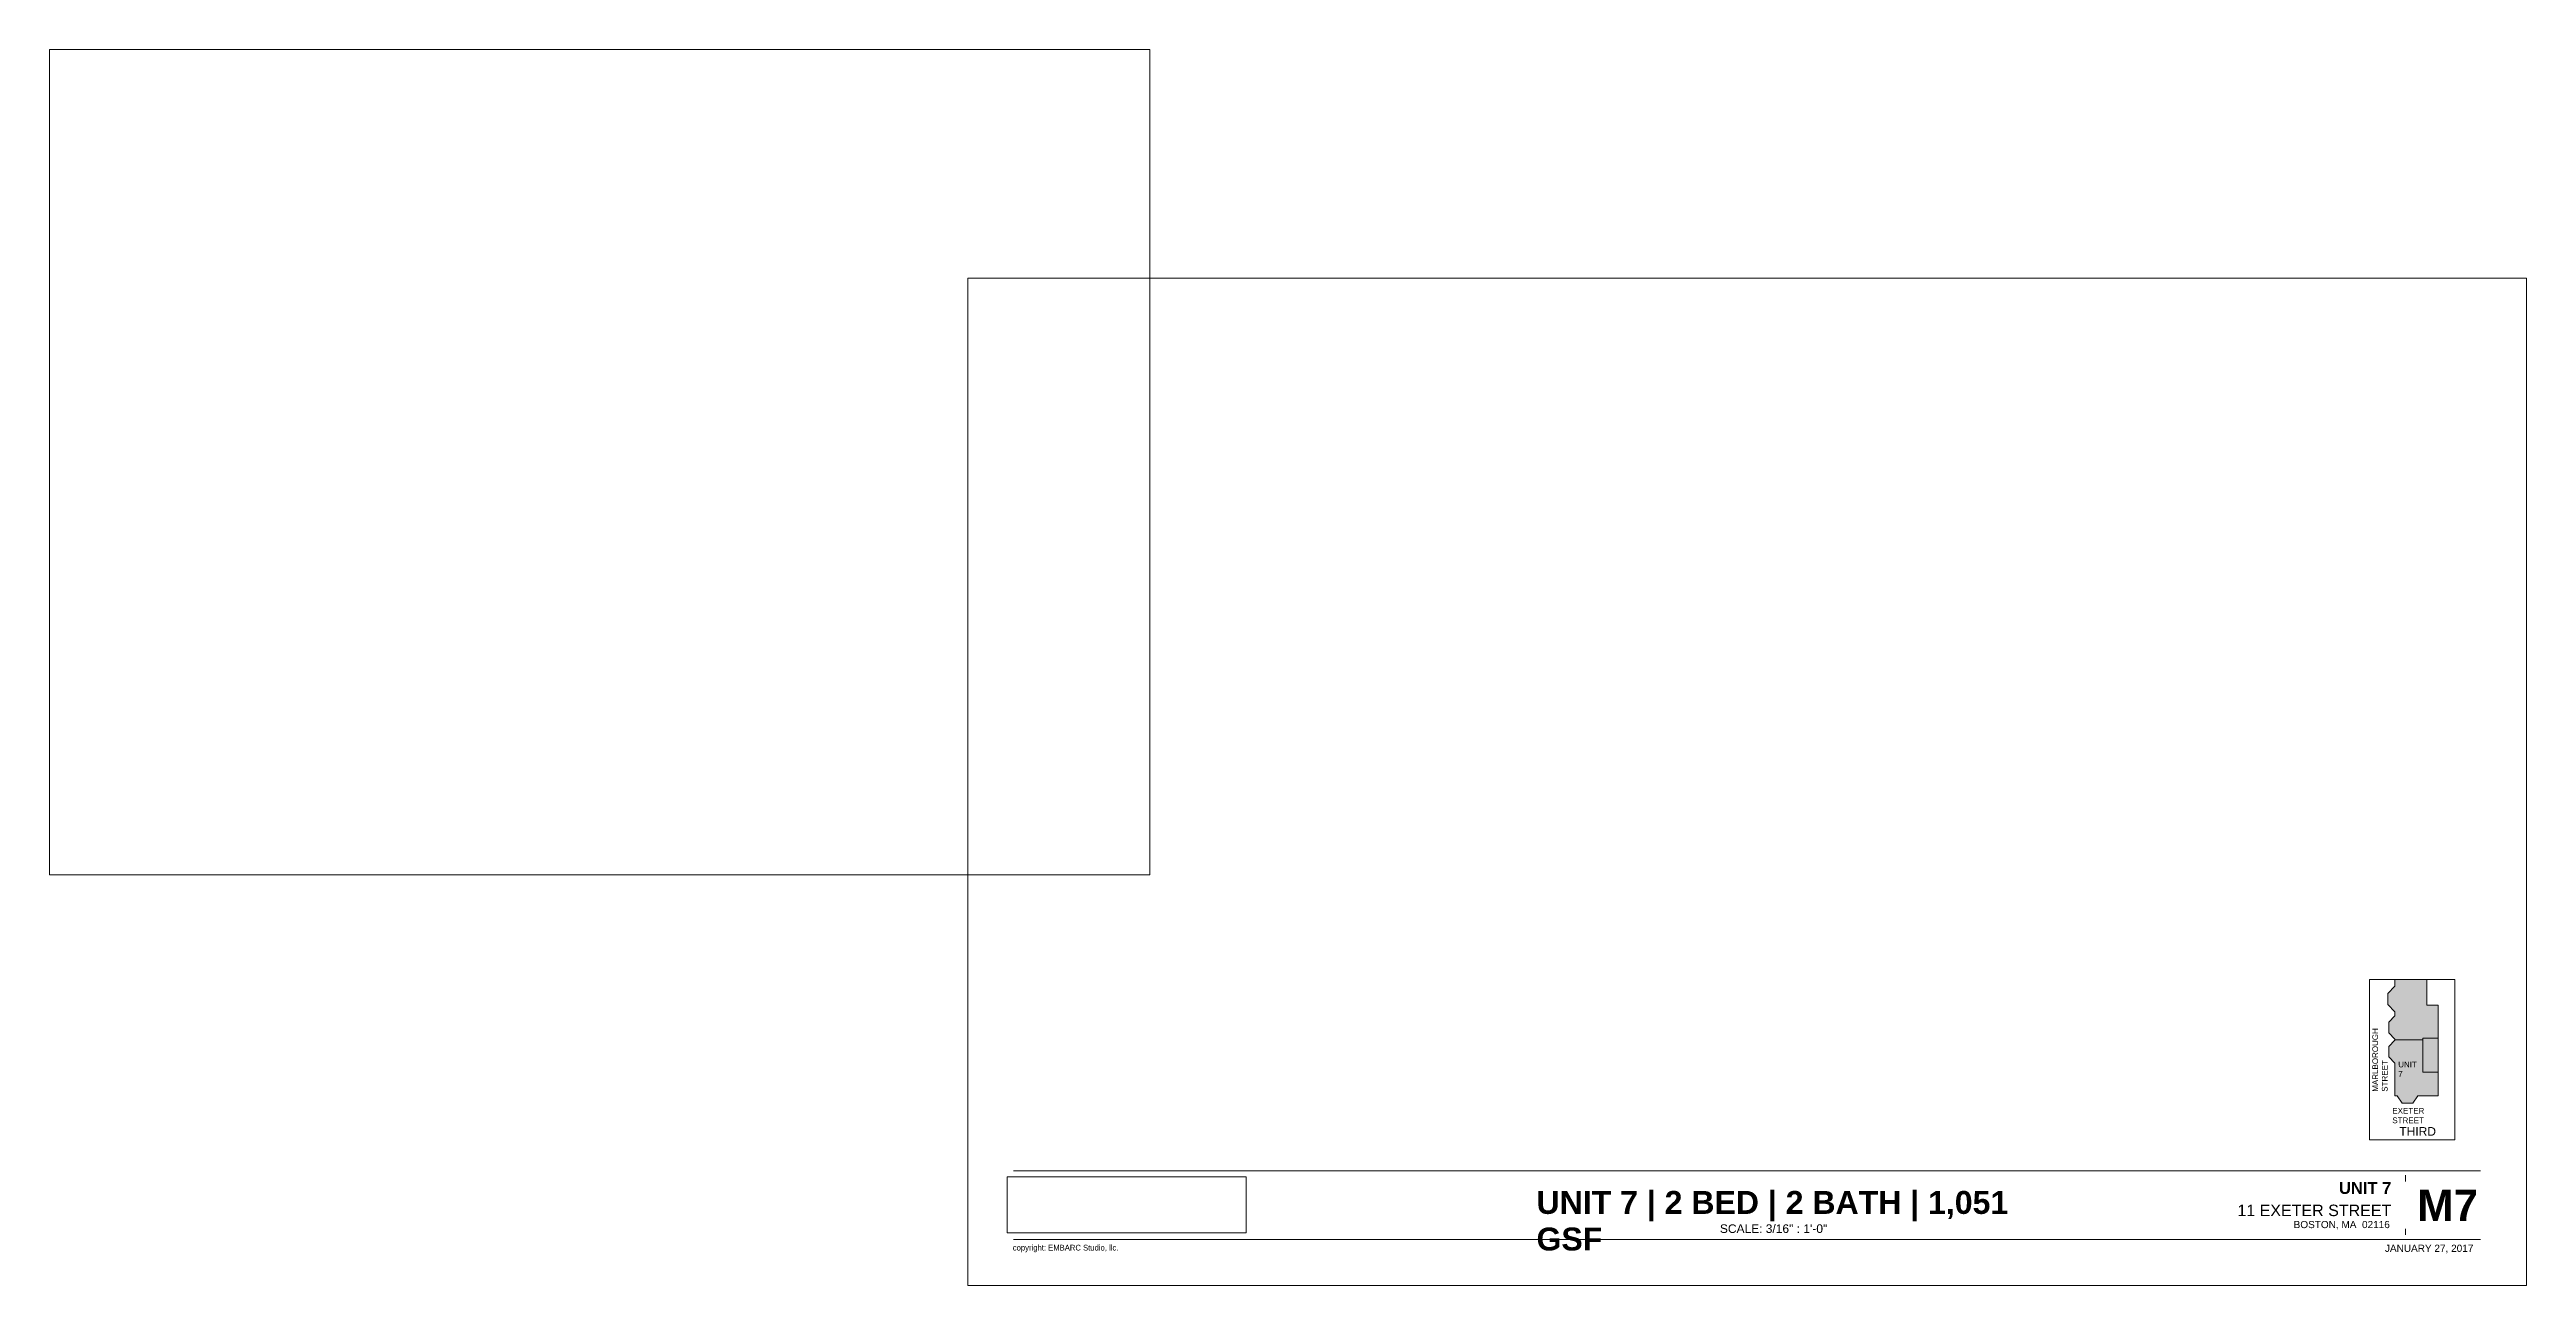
# Paper-space layout 'Layout1' of a CAD drawing. Header units: inches. Extents: x 0 to 27, y -4.5 to 9.
# The model-space entities are those that its viewports show. They can reach past a viewport. Long polylines and large blocks are cut down to what shows.
import ezdxf

# ---------------------------------------------------------------- set-up
doc = ezdxf.new("R2010")
doc.units = ezdxf.units.IN
doc.header["$MEASUREMENT"] = 0
for name, color, linetype, lineweight in [('A-DETL', 90, 'Continuous', 9), ('A-DETL-GENF', 92, 'Continuous', 9), ('G-ANNO-TEXT', 231, 'Continuous', 9), ('G-ANNO-TTLB', 6, 'Continuous', 9), ('G-ANNO-TTLB-THIN', 151, 'Continuous', 9)]:
    doc.layers.add(name, color=color, linetype=linetype, lineweight=lineweight)
doc.layers.add('G-ANNO-NPLT', color=191, linetype='Continuous', plot=False)
doc.styles.add('Arial', font='arial.ttf', dxfattribs={"height": 48})
doc.styles.add('Arial_1', font='arial.ttf', dxfattribs={"height": 72})
doc.styles.add('Arial_2', font='arial.ttf', dxfattribs={"height": 0.078125})
doc.styles.add('Arial_3', font='arial.ttf', dxfattribs={"height": 0.125})
doc.styles.add('Arial_4', font='arial.ttf', dxfattribs={"height": 0.09375})
doc.styles.add('Arial_B', font='arialbd.ttf', dxfattribs={"height": 0.128968})
doc.styles.add('Arial_B_1', font='arialbd.ttf', dxfattribs={"height": 0.342572})
doc.styles.add('Arial_B_2', font='arialbd.ttf', dxfattribs={"height": 0.25})
doc.styles.add('Century Gothic', font='GOTHIC.TTF', dxfattribs={"height": 0.0625})
picture_1 = doc.add_image_def('image1.jpg', size_in_pixel=(1200, 282))

# ---------------------------------------------------------------- blocks, each defined once
blk = doc.blocks.new('EMBARC-Pres 11x17 LARGE NUMBERS_0001 - EMBARC-Pres 11x17 NO SCALE-322887-UNIT 7')
at = {"layer": 'G-ANNO-TTLB'}
for p, q in [((27.015, 6.506), (10.015, 6.506)), ((10.515, -3.231), (26.515, -3.231)), ((25.695, -3.279), (25.695, -3.929)), ((10.515, -3.981), (26.515, -3.981))]:
    blk.add_line(p, q, dxfattribs=at)
at = {"layer": 'G-ANNO-TTLB-THIN'}
for p, q in [((10.015, -4.481), (10.015, 6.506)), ((10.015, 6.506), (27.015, 6.506)), ((27.015, 6.506), (27.015, -4.481)), ((10.015, -4.481), (27.015, -4.481))]:
    blk.add_line(p, q, dxfattribs=at)
at = {"layer": 'G-ANNO-TTLB', "insert": (10.506, -4.037), "char_height": 0.0625, "width": 1.59075, "attachment_point": 1, "style": 'Century Gothic'}
blk.add_mtext('copyright: EMBARC Studio, llc.', dxfattribs=at)
at = {"layer": 'G-ANNO-TTLB'}
image = blk.add_image(picture_1, insert=(10.445, -3.907), size_in_units=(2.608, 0.613), dxfattribs=at)
image.dxf.flags = 7

msp = doc.modelspace()

# ---------------------------------------------------------------- hatches: boundary and pattern name
at = {"layer": 'A-DETL-GENF'}
for color, points in [(9, [(1185.324, 575.284), (1185.324, 588.628), (1312.324, 588.628), (1312.324, 864.909), (1217.324, 864.909), (1217.324, 1079.909), (950.574, 1079.909), (950.574, 1024.242), (890.324, 961.569), (890.324, 868.85), (950.574, 808.6), (950.574, 774.755), (898.248, 722.429), (898.248, 631.524), (950.574, 579.198), (950.574, 575.284)]), (55, [(1217.324, 303.534), (1312.324, 303.534), (1312.324, 588.628), (1185.324, 588.628), (1185.324, 303.534), (1196.324, 303.534)]), (11, [(1010.118, 42.534), (1100.427, 42.534), (1142.247, 104.534), (1312.324, 104.534), (1312.324, 303.534), (1185.324, 303.534), (1185.324, 575.284), (950.574, 575.284), (950.574, 571.308), (898.248, 518.982), (898.248, 430.327), (950.574, 378.001), (950.574, 104.534), (968.298, 104.534)])]:
    msp.add_hatch(color=color, dxfattribs=at).paths.add_polyline_path(points, flags=0)

# ---------------------------------------------------------------- linework, layer by layer
at = {"layer": 'A-DETL'}
for p, q in [((1217.324, 1079.909), (950.574, 1079.909)), ((950.574, 1079.909), (950.574, 1024.242)), ((1217.324, 864.909), (1217.324, 1079.909)), ((950.574, 1024.242), (890.324, 961.569)), ((890.324, 961.569), (890.324, 868.85)), ((890.324, 868.85), (950.574, 808.6)), ((1312.324, 864.909), (1217.324, 864.909)), ((1312.324, 588.628), (1312.324, 864.909)), ((950.574, 808.6), (950.574, 774.755)), ((950.574, 774.755), (898.248, 722.429)), ((898.248, 722.429), (898.248, 631.524)), ((898.248, 631.524), (950.574, 579.198)), ((1312.324, 588.628), (1185.324, 588.628)), ((1185.324, 588.628), (1185.324, 303.534)), ((1312.324, 303.534), (1312.324, 588.628)), ((950.574, 579.198), (950.574, 575.284)), ((950.574, 575.284), (1185.324, 575.284)), ((1185.324, 575.284), (950.574, 575.284)), ((950.574, 575.284), (950.574, 571.308)), ((950.574, 571.308), (898.248, 518.982)), ((898.248, 518.982), (898.248, 430.327)), ((898.248, 430.327), (950.574, 378.001)), ((950.574, 378.001), (950.574, 104.534)), ((1185.324, 303.534), (1312.324, 303.534)), ((1312.324, 104.534), (1312.324, 303.534)), ((950.574, 104.534), (968.298, 104.534)), ((968.298, 104.534), (1010.118, 42.534)), ((1100.427, 42.534), (1142.247, 104.534)), ((1142.247, 104.534), (1196.324, 104.534)), ((1196.324, 104.534), (1312.324, 104.534)), ((1010.118, 42.534), (1100.427, 42.534))]:
    msp.add_line(p, q, dxfattribs=at)

# ---------------------------------------------------------------- texts
at = {"layer": 'G-ANNO-TEXT', "color": 7, "char_height": 48, "attachment_point": 1, "rotation": 90, "style": 'Arial'}
for s, insert, width in [('MARLBOROUGH ', (760.843, 139.268), 690.84), ('STREET', (840.843, 139.268), 329.664)]:
    msp.add_mtext(s, dxfattribs=dict(at, insert=insert, width=width))
at = {"layer": 'G-ANNO-TEXT', "color": 7, "attachment_point": 1}
for s, insert, char_height, width, style in [('UNIT ', (977.558, 391.736), 48, 218.16, 'Arial'), ('7', (977.558, 311.736), 48, 46.056, 'Arial'), ('EXETER ', (928.379, 3.841), 48, 358.752, 'Arial'), ('STREET', (928.379, -76.159), 48, 329.664, 'Arial'), ('THIRD ', (986.781, -156.916), 72, 409.656, 'Arial_1')]:
    msp.add_mtext(s, dxfattribs=dict(at, insert=insert, char_height=char_height, width=width, style=style))

psp = doc.layouts.get("Layout1")

# ---------------------------------------------------------------- block references
at = {"layer": 'G-ANNO-TTLB'}
psp.add_blockref('EMBARC-Pres 11x17 LARGE NUMBERS_0001 - EMBARC-Pres 11x17 NO SCALE-322887-UNIT 7', (0, 0), dxfattribs=at)

# ---------------------------------------------------------------- texts
at = {"layer": 'G-ANNO-TEXT', "color": 7, "attachment_point": 1}
for s, insert, char_height, width, style in [('UNIT 7 | 2 BED | 2 BATH | 1,051 ', (16.218, -3.45), 0.25, 6.28725, 'Arial_B_2'), ('GSF', (16.218, -3.849), 0.25, 0.86166, 'Arial_B_2'), ('SCALE:', (18.218, -3.814), 0.0937, 0.57128, 'Arial_4'), ('^I', (18.689, -3.814), 0.0937, 0.03472, 'Arial_4'), ('3/16" : 1\'-0"', (18.718, -3.814), 0.09375, 0.81747, 'Arial_4')]:
    psp.add_mtext(s, dxfattribs=dict(at, insert=insert, char_height=char_height, width=width, style=style))

# ---------------------------------------------------------------- viewports
at = {"layer": '0'}
psp.add_viewport(center=(6, 4.5), size=(12, 9), view_center_point=(6, 4.5), view_height=12, dxfattribs=at)
at = {"layer": 'G-ANNO-NPLT'}
psp.add_viewport(center=(25.767, -2.018), size=(0.931, 1.7505), view_center_point=(1093.473, 407.727), view_height=1344.3654, status=3, dxfattribs=at)

# ---------------------------------------------------------------- next in the draw order: texts
at = {"layer": 'G-ANNO-TTLB', "attachment_point": 3, "line_spacing_factor": 0.941778, "bg_fill": 3, "box_fill_scale": 1.25, "bg_fill_color": 256, "bg_fill_true_color": 13158600, "bg_fill_transparency": 0}
for s, insert, char_height, width, style in [('UNIT 7', (25.541, -3.353), 0.129, 0.66414, 'Arial_B'), ('JANUARY 27, 2017', (26.436, -4.036), 0.07813, 1.15066, 'Arial_2')]:
    psp.add_mtext(s, dxfattribs=dict(at, insert=insert, char_height=char_height, width=width, style=style))

# ---------------------------------------------------------------- next in the draw order: texts
at = {"layer": 'G-ANNO-TTLB', "insert": (25.541, -3.599), "char_height": 0.125, "width": 2.00468, "attachment_point": 3, "line_spacing_factor": 0.941778, "style": 'Arial_3', "bg_fill": 3, "box_fill_scale": 1.25, "bg_fill_color": 256, "bg_fill_true_color": 13158600, "bg_fill_transparency": 0}
psp.add_mtext('11 EXETER STREET', dxfattribs=at)

# ---------------------------------------------------------------- next in the draw order: texts
at = {"layer": 'G-ANNO-TTLB', "line_spacing_factor": 0.941778, "bg_fill": 3, "box_fill_scale": 1.25, "bg_fill_color": 256, "bg_fill_true_color": 13158600, "bg_fill_transparency": 0}
for s, insert, char_height, width, attachment_point, style in [('M7', (26.155, -3.434), 0.3426, 0.77223, 2, 'Arial_B_1'), ('BOSTON, MA  02116', (25.525, -3.777), 0.07813, 1.25396, 3, 'Arial_2')]:
    psp.add_mtext(s, dxfattribs=dict(at, insert=insert, char_height=char_height, width=width, attachment_point=attachment_point, style=style))

doc.saveas('drawing.dxf')
